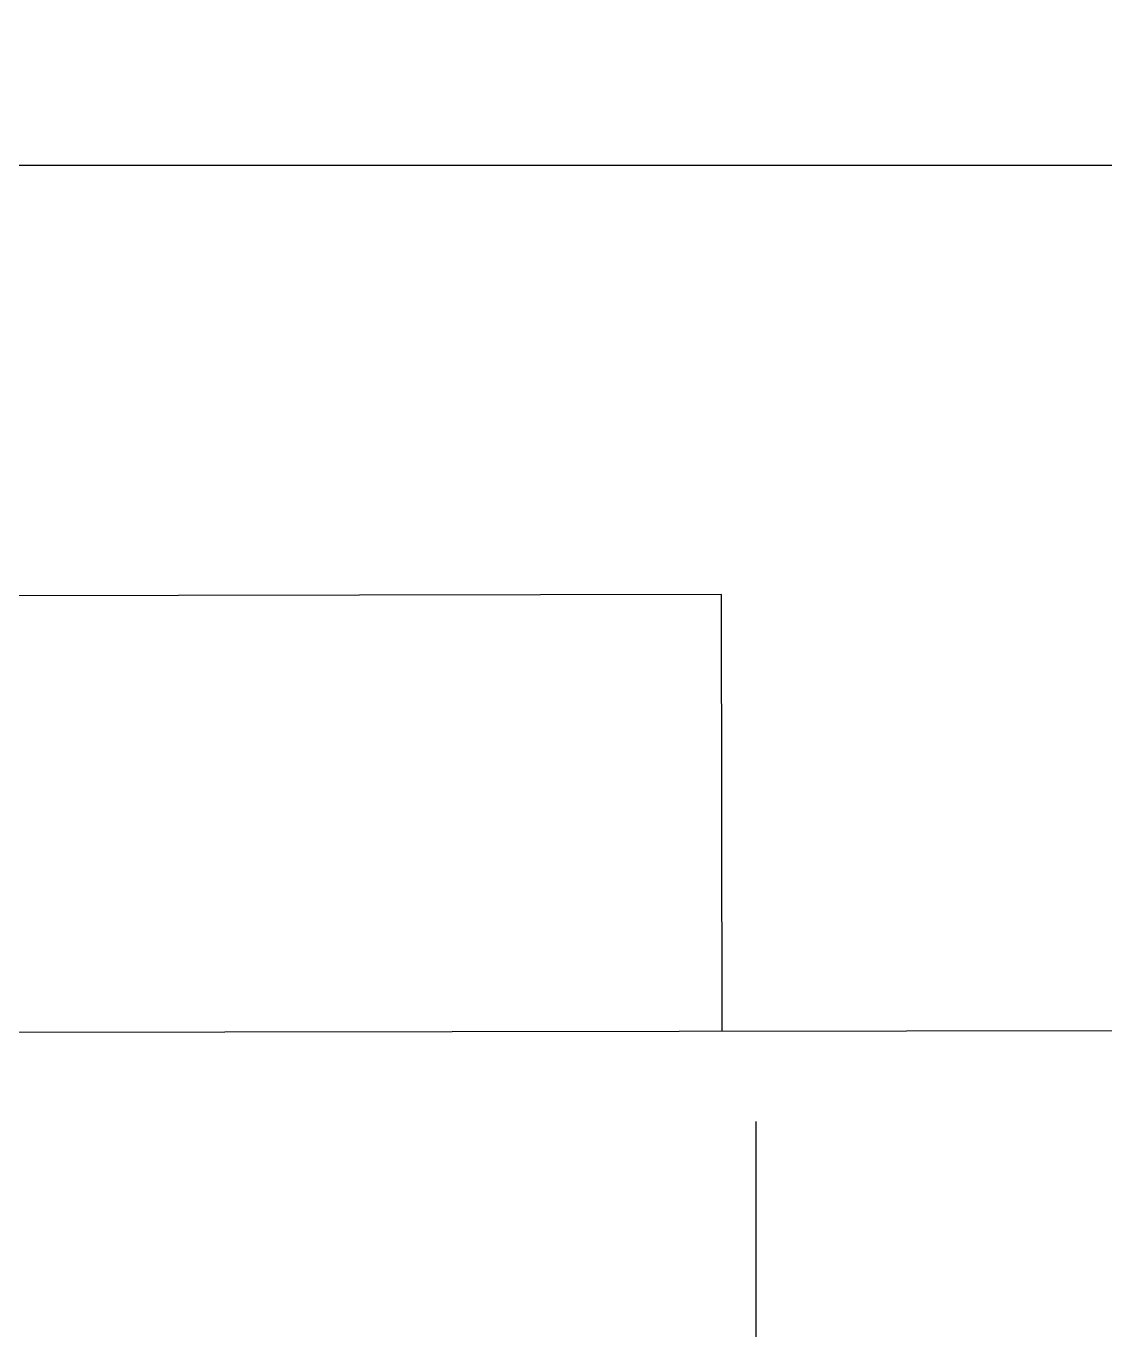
# Model space of a CAD drawing. Header units: metres. Extents: x -39 to 21688, y -24 to 9022.
# Drawn here: x 166.565 to 167.307, y 51.416 to 52.312 of the extents above; entities that cross this region are included whole.
import ezdxf

# ---------------------------------------------------------------- set-up
doc = ezdxf.new("R2010")
doc.units = ezdxf.units.M
doc.header["$MEASUREMENT"] = 0
for name, color, linetype in [('AR-CALLES', 4, 'Continuous'), ('AR-MOBILIRIO', 1, 'Continuous'), ('AR-PUERTAS', 2, 'Continuous'), ('AR-SUELO', 1, 'Continuous')]:
    doc.layers.add(name, color=color, linetype=linetype)

# ---------------------------------------------------------------- blocks, each defined once
blk = doc.blocks.new('AR-MOB. RECEPCION')
at = {"layer": 'AR-MOBILIRIO', "extrusion": (-1.60905e-07, -3.9026e-07, 1)}
for p, q in [((-0.59471, 2.83496, 0), (-0.59472, -2.85186, 0)), ((0.00407, -2.85284, 0), (-0.00019, 0.13393, 0))]:
    blk.add_line(p, q, dxfattribs=at)
at = {"layer": 'AR-MOBILIRIO', "extrusion": (5.2329e-07, 5.24549e-07, 1)}
for p, q in [((0.00027, -0.14889, 0), (-0.29973, -0.14938, 0)), ((-0.29973, -0.14938, 0), (-0.29858, -0.84938, 0))]:
    blk.add_line(p, q, dxfattribs=at)
blk = doc.blocks.new('16A twin WP')
at = {"ltscale": 8}
blk.add_line((11.474, 16.908), (11.473, 36.515), dxfattribs=at)

msp = doc.modelspace()

# ---------------------------------------------------------------- linework, layer by layer
at = {"layer": 'AR-PUERTAS'}
msp.add_circle((164.88265, 27.62249), 40.08066, dxfattribs=at)

# ---------------------------------------------------------------- block references
at = {"layer": 'AR-CALLES', "rotation": 270}
msp.add_blockref('AR-MOB. RECEPCION', (167.19282, 51.62137, 0), dxfattribs=at)
at = {"layer": 'AR-SUELO', "xscale": 0.0304565344946113, "yscale": 0.0304565344946113, "zscale": 0.0304565344946113}
msp.add_blockref('16A twin WP', (166.71771, 50.4469), dxfattribs=at)

doc.saveas('drawing.dxf')
